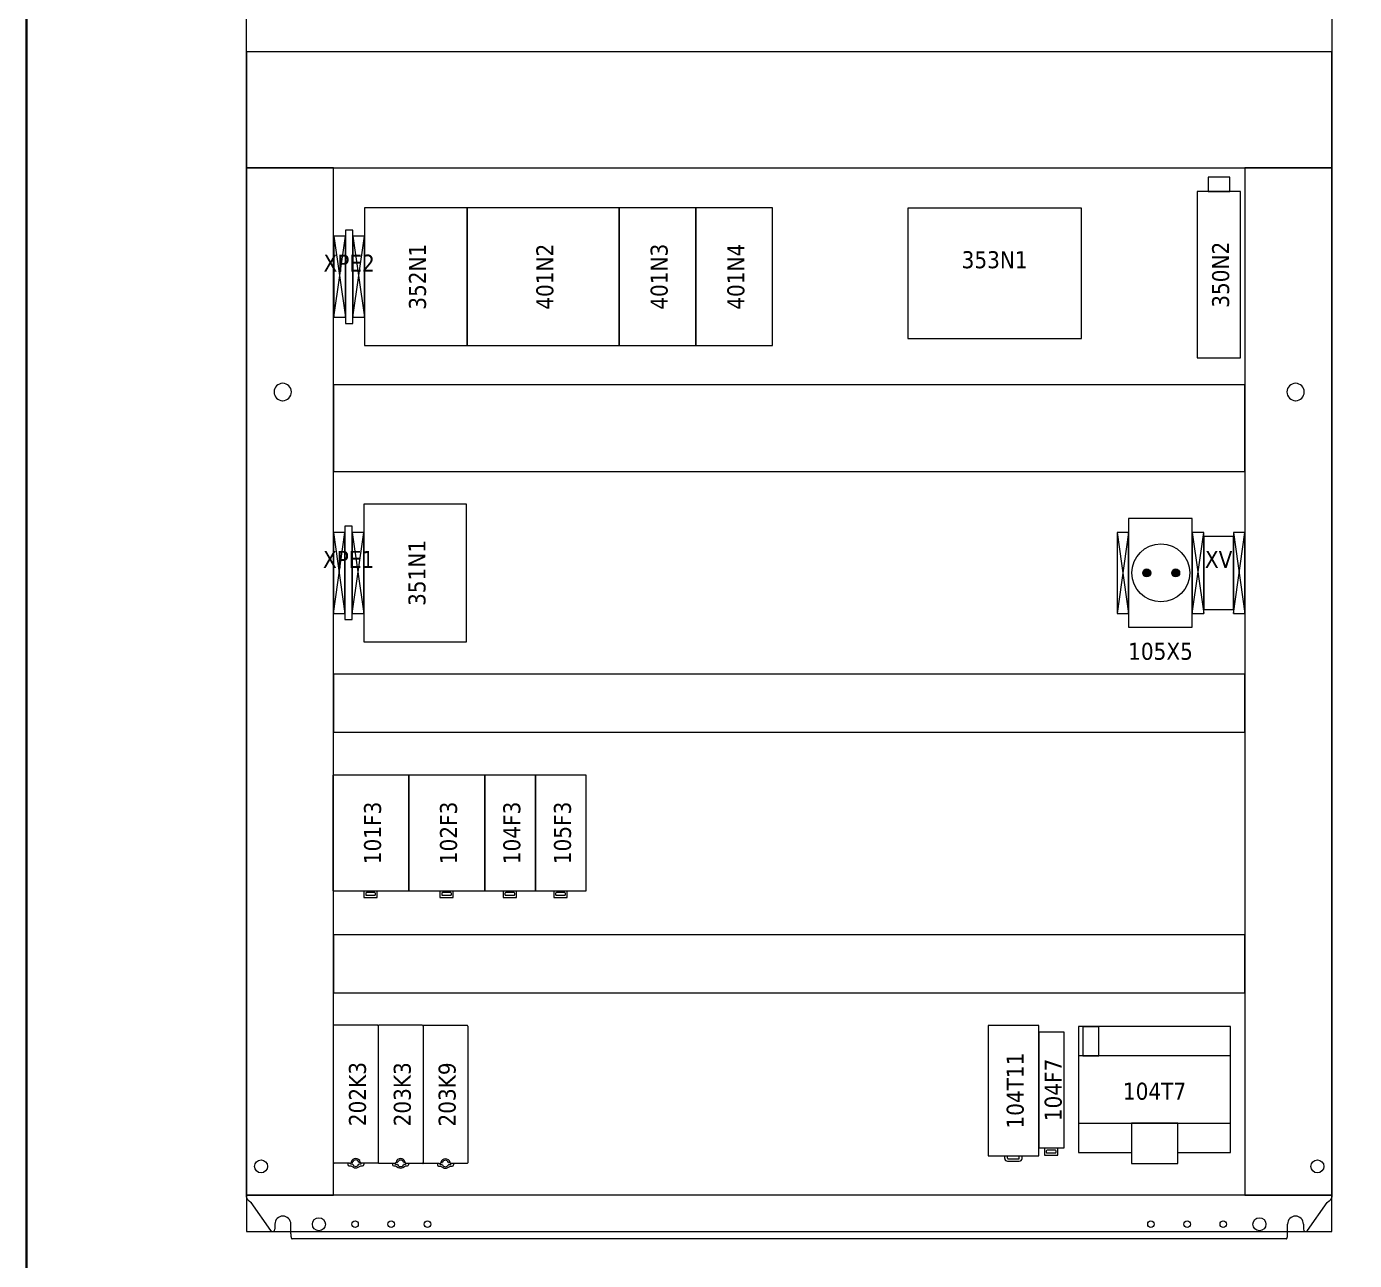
# Model space of a CAD drawing. Header units: millimetres. Extents: x 0 to 4000, y 0 to 2720.
# Drawn here: x 0 to 918, y 860 to 1712 of the extents above; entities that cross this region are included whole.
import ezdxf
from ezdxf.enums import TextEntityAlignment as Align

# ---------------------------------------------------------------- set-up
doc = ezdxf.new("R2010")
doc.units = ezdxf.units.MM
for name, color, linetype, lineweight in [('ECAB_WORK', 6, 'Continuous', 0), ('EPLAN201', 73, 'Continuous', 5), ('EPLAN309', 5, 'Continuous', 0), ('EPLAN451', 73, 'Continuous', 5), ('EPLAN452', 73, 'Continuous', 5), ('EPLAN490', 5, 'Continuous', 0), ('EPLAN492', 5, 'Continuous', 0), ('KASTEN', 1, 'Continuous', 0), ('KASTMACRO-DETAIL', 1, 'Continuous', 0)]:
    doc.layers.add(name, color=color, linetype=linetype, lineweight=lineweight)
doc.styles.add('Tahoma', font='')
doc.styles.get('Tahoma').set_extended_font_data('Tahoma')

# ---------------------------------------------------------------- blocks, each defined once
blk = doc.blocks.new('EPLFRAME')
at = {"layer": 'EPLAN201', "linetype": 'Continuous', "lineweight": 35, "ltscale": 4}
blk.add_lwpolyline([(0, 0), (4000, 0), (4000, 2720), (0, 2720)], close=True, dxfattribs=at)
at = {"layer": 'EPLAN451', "color": 73, "style": 'Tahoma'}
for tag, p, height in [('14_10000', (3537.27, 153.74), 22.57), ('14_10011', (1180, 115), 31.61), ('14_10021', (3700, 108), 16.25), ('14_3010', (3500, 68), 16.25)]:
    blk.add_attdef(tag, p, '', height=height, dxfattribs=at)
at = {"layer": 'EPLAN452', "color": 73, "style": 'Tahoma'}
for tag, p, height in [('4_11011', (2320, 115), 31.61), ('4_11020', (3500, 108), 16.25), ('4_11024', (3700, 67.87), 16.25), ('4_11042', (3500, 15), 22.57), ('4_11043', (3720.13, 15), 22.57)]:
    blk.add_attdef(tag, p, '', height=height, dxfattribs=at)
blk = doc.blocks.new('EPLSYM_LibrarySPECIAL_Symbol12_Variant0_Placement8_14')
at = {"layer": 'EPLAN309', "lineweight": 13, "ltscale": 40}
blk.add_lwpolyline([(0, -80), (17.5, -80), (17.5, 0), (0, 0)], close=True, dxfattribs=at)
at = {"layer": 'EPLAN490', "color": 5, "style": 'Tahoma'}
blk.add_attdef('17_20010', text='', height=11.74, dxfattribs=at).set_placement((1.17, 3.75), align=Align.MIDDLE_CENTER)
blk = doc.blocks.new('EPLSYM_LibrarySPECIAL_Symbol12_Variant0_Placement8_15')
at = {"layer": 'EPLAN490', "color": 5, "style": 'Tahoma'}
blk.add_attdef('17_20010', text='', height=11.74, dxfattribs=at).set_placement((0, 2.58), align=Align.MIDDLE_CENTER)
blk = doc.blocks.new('EPLSYM_LibrarySPECIAL_Symbol12_Variant0_Placement8_16')
at = {"layer": 'EPLAN309', "lineweight": 13, "ltscale": 40}
blk.add_lwpolyline([(0, -90), (35, -90), (35, 0), (0, 0)], close=True, dxfattribs=at)
at = {"layer": 'EPLAN490', "color": 5, "style": 'Tahoma'}
blk.add_attdef('17_20010', text='', height=11.74, dxfattribs=at).set_placement((1.17, 3.75), align=Align.MIDDLE_CENTER)
blk = doc.blocks.new('EPLSYM_LibrarySPECIAL_Symbol12_Variant0_Placement8_17')
at = {"layer": 'EPLAN309', "lineweight": 13, "ltscale": 40}
blk.add_lwpolyline([(0, -93.5), (105, -93.5), (105, 1.5), (0, 1.5)], close=True, dxfattribs=at)
at = {"layer": 'EPLAN490', "color": 5, "style": 'Tahoma'}
blk.add_attdef('17_20010', text='', height=11.74, dxfattribs=at).set_placement((1.17, 3.75), align=Align.MIDDLE_CENTER)
blk = doc.blocks.new('EPLSYM_LibrarySPECIAL_Symbol12_Variant0_Placement8_22')
at = {"layer": 'EPLAN309', "lineweight": 13, "ltscale": 40}
blk.add_lwpolyline([(0, -93.5), (53, -93.5), (53, 1.5), (0, 1.5)], close=True, dxfattribs=at)
at = {"layer": 'EPLAN490', "color": 5, "style": 'Tahoma'}
blk.add_attdef('17_20010', text='', height=11.74, dxfattribs=at).set_placement((1.17, 3.75), align=Align.MIDDLE_CENTER)
blk = doc.blocks.new('EPLSYM_LibrarySPECIAL_Symbol12_Variant0_Placement8_23')
at = {"layer": 'EPLAN309', "lineweight": 13, "ltscale": 40}
blk.add_lwpolyline([(0, -93.5), (53, -93.5), (53, 1.5), (0, 1.5)], close=True, dxfattribs=at)
at = {"layer": 'EPLAN490', "color": 5, "style": 'Tahoma'}
blk.add_attdef('17_20010', text='', height=11.74, dxfattribs=at).set_placement((1.17, 3.75), align=Align.MIDDLE_CENTER)
blk = doc.blocks.new('EPLSYM_LibrarySPECIAL_Symbol12_Variant0_Placement8_24')
at = {"layer": 'EPLAN309', "lineweight": 13, "ltscale": 40}
blk.add_lwpolyline([(0, -80), (35, -80), (35, 0), (0, 0)], close=True, dxfattribs=at)
at = {"layer": 'EPLAN490', "color": 5, "style": 'Tahoma'}
blk.add_attdef('17_20010', text='', height=11.74, dxfattribs=at).set_placement((1.17, 3.75), align=Align.MIDDLE_CENTER)
blk = doc.blocks.new('EPLSYM_LibrarySPECIAL_Symbol12_Variant0_Placement8_25')
at = {"layer": 'EPLAN309', "lineweight": 13, "ltscale": 40}
blk.add_lwpolyline([(0, -80), (35, -80), (35, 0), (0, 0)], close=True, dxfattribs=at)
at = {"layer": 'EPLAN490', "color": 5, "style": 'Tahoma'}
blk.add_attdef('17_20010', text='', height=11.74, dxfattribs=at).set_placement((1.17, 3.75), align=Align.MIDDLE_CENTER)
blk = doc.blocks.new('EPLSYM_LibrarySPECIAL_Symbol12_Variant0_Placement8_26')
at = {"layer": 'EPLAN309', "lineweight": 13, "ltscale": 40}
blk.add_lwpolyline([(0, -80), (52.5, -80), (52.5, 0), (0, 0)], close=True, dxfattribs=at)
at = {"layer": 'EPLAN490', "color": 5, "style": 'Tahoma'}
blk.add_attdef('17_20010', text='', height=11.74, dxfattribs=at).set_placement((1.17, 3.75), align=Align.MIDDLE_CENTER)
blk = doc.blocks.new('EPLSYM_LibrarySPECIAL_Symbol12_Variant0_Placement8_27')
at = {"layer": 'EPLAN309', "lineweight": 13, "ltscale": 40}
blk.add_lwpolyline([(0, -80), (52.5, -80), (52.5, 0), (0, 0)], close=True, dxfattribs=at)
at = {"layer": 'EPLAN490', "color": 5, "style": 'Tahoma'}
blk.add_attdef('17_20010', text='', height=11.74, dxfattribs=at).set_placement((1.17, 3.75), align=Align.MIDDLE_CENTER)
blk = doc.blocks.new('EPLSYM_LibrarySPECIAL_Symbol12_Variant0_Placement8_28')
at = {"layer": 'EPLAN490', "color": 5, "style": 'Tahoma'}
blk.add_attdef('17_20010', text='', height=11.74, dxfattribs=at).set_placement((1.17, 3.75), align=Align.MIDDLE_CENTER)
blk = doc.blocks.new('EPLSYM_LibrarySPECIAL_Symbol12_Variant0_Placement8_29')
at = {"layer": 'EPLAN490', "color": 5, "style": 'Tahoma'}
blk.add_attdef('17_20010', text='', height=11.74, dxfattribs=at).set_placement((1.17, 3.75), align=Align.MIDDLE_CENTER)
blk = doc.blocks.new('EPLSYM_LibrarySPECIAL_Symbol12_Variant0_Placement8_30')
at = {"layer": 'EPLAN490', "color": 5, "style": 'Tahoma'}
blk.add_attdef('17_20010', text='', height=11.74, dxfattribs=at).set_placement((1.17, 3.75), align=Align.MIDDLE_CENTER)
blk = doc.blocks.new('EPLSYM_LibrarySPECIAL_Symbol12_Variant0_Placement8_31')
at = {"layer": 'EPLAN309', "linetype": 'Continuous', "lineweight": 13, "ltscale": 40}
blk.add_lwpolyline([(0, -75), (44, -75), (44, 0), (0, 0)], close=True, dxfattribs=at)
at = {"layer": 'EPLAN490', "color": 5, "style": 'Tahoma'}
blk.add_attdef('17_20010', text='', height=11.74, dxfattribs=at).set_placement((0, 3.75), align=Align.CENTER)
blk = doc.blocks.new('EPLSYM_LibrarySPECIAL_Symbol12_Variant0_Placement8_39')
at = {"layer": 'EPLAN309', "lineweight": 13, "ltscale": 40}
blk.add_lwpolyline([(0, -115), (30, -115), (30, 0), (0, 0)], close=True, dxfattribs=at)
at = {"layer": 'EPLAN490', "color": 5, "style": 'Tahoma'}
blk.add_attdef('17_20010', text='', height=11.74, dxfattribs=at).set_placement((1.17, 3.75), align=Align.MIDDLE_CENTER)
blk = doc.blocks.new('EPLSYM_LibrarySPECIAL_Symbol12_Variant0_Placement8_40')
at = {"layer": 'EPLAN309', "lineweight": 13, "ltscale": 40}
blk.add_lwpolyline([(0, -93.5), (71, -93.5), (71, 1.5), (0, 1.5)], close=True, dxfattribs=at)
at = {"layer": 'EPLAN490', "color": 5, "style": 'Tahoma'}
blk.add_attdef('17_20010', text='', height=11.74, dxfattribs=at).set_placement((1.17, 3.75), align=Align.MIDDLE_CENTER)
blk = doc.blocks.new('EPLSYM_LibrarySPECIAL_Symbol12_Variant0_Placement8_41')
at = {"layer": 'EPLAN309', "lineweight": 13, "ltscale": 40}
blk.add_lwpolyline([(0, -93.5), (71, -93.5), (71, 1.5), (0, 1.5)], close=True, dxfattribs=at)
at = {"layer": 'EPLAN490', "color": 5, "style": 'Tahoma'}
blk.add_attdef('17_20010', text='', height=11.74, dxfattribs=at).set_placement((1.17, 3.75), align=Align.MIDDLE_CENTER)
blk = doc.blocks.new('EPLSYM_LibrarySPECIAL_Symbol12_Variant0_Placement8_60')
at = {"layer": 'ECAB_WORK'}
blk.add_lwpolyline([(-0.98, -709), (59.02, -709), (59.02, 1), (-0.98, 1)], close=True, dxfattribs=at)
at = {"layer": 'EPLAN490', "color": 5, "style": 'Tahoma'}
blk.add_attdef('17_20010', text='', height=11.74, dxfattribs=at).set_placement((0, 3.75), align=Align.BOTTOM_CENTER)
at = {"layer": 'EPLAN492', "color": 5, "style": 'Tahoma'}
blk.add_attdef('17_20200[1]', text='', height=16.25, dxfattribs=at).set_placement((0, -23.25), align=Align.BOTTOM_CENTER)
blk = doc.blocks.new('EPLSYM_LibrarySPECIAL_Symbol12_Variant0_Placement8_61')
at = {"layer": 'ECAB_WORK'}
blk.add_lwpolyline([(-0.98, -709), (59.02, -709), (59.02, 1), (-0.98, 1)], close=True, dxfattribs=at)
at = {"layer": 'EPLAN490', "color": 5, "style": 'Tahoma'}
blk.add_attdef('17_20010', text='', height=11.74, dxfattribs=at).set_placement((0, 3.75), align=Align.BOTTOM_CENTER)
at = {"layer": 'EPLAN492', "color": 5, "style": 'Tahoma'}
blk.add_attdef('17_20200[1]', text='', height=16.25, dxfattribs=at).set_placement((0, -23.25), align=Align.BOTTOM_CENTER)
blk = doc.blocks.new('EPLSYM_LibrarySPECIAL_Symbol12_Variant0_Placement8_62')
at = {"layer": 'ECAB_WORK'}
blk.add_lwpolyline([(-0.3, -39), (629.7, -39), (629.7, 1), (-0.3, 1)], close=True, dxfattribs=at)
at = {"layer": 'EPLAN490', "color": 5, "style": 'Tahoma'}
blk.add_attdef('17_20010', text='', height=11.74, dxfattribs=at).set_placement((0, 3.75), align=Align.BOTTOM_CENTER)
at = {"layer": 'EPLAN492', "color": 5, "style": 'Tahoma'}
blk.add_attdef('17_20200[1]', text='', height=16.25, dxfattribs=at).set_placement((0, -23.25), align=Align.BOTTOM_CENTER)
blk = doc.blocks.new('EPLSYM_LibrarySPECIAL_Symbol12_Variant0_Placement8_63')
at = {"layer": 'ECAB_WORK'}
blk.add_lwpolyline([(-0.3, -59), (629.7, -59), (629.7, 1), (-0.3, 1)], close=True, dxfattribs=at)
at = {"layer": 'EPLAN490', "color": 5, "style": 'Tahoma'}
blk.add_attdef('17_20010', text='', height=11.74, dxfattribs=at).set_placement((0, 3.75), align=Align.BOTTOM_CENTER)
at = {"layer": 'EPLAN492', "color": 5, "style": 'Tahoma'}
blk.add_attdef('17_20200[1]', text='', height=16.25, dxfattribs=at).set_placement((0, -23.25), align=Align.BOTTOM_CENTER)
blk = doc.blocks.new('EPLSYM_LibrarySPECIAL_Symbol12_Variant0_Placement8_64')
at = {"layer": 'ECAB_WORK'}
blk.add_lwpolyline([(-0.98, -79), (749.02, -79), (749.02, 1), (-0.98, 1)], close=True, dxfattribs=at)
at = {"layer": 'EPLAN490', "color": 5, "style": 'Tahoma'}
blk.add_attdef('17_20010', text='', height=11.74, dxfattribs=at).set_placement((0, 3.75), align=Align.BOTTOM_CENTER)
at = {"layer": 'EPLAN492', "color": 5, "style": 'Tahoma'}
blk.add_attdef('17_20200[1]', text='', height=16.25, dxfattribs=at).set_placement((0, -23.25), align=Align.BOTTOM_CENTER)
blk = doc.blocks.new('EPLSYM_LibrarySPECIAL_Symbol12_Variant0_Placement8_70')
at = {"layer": 'EPLAN309', "lineweight": 13, "ltscale": 40}
blk.add_lwpolyline([(0, -64.5), (5.1, -64.5), (5.1, 0), (0, 0)], close=True, dxfattribs=at)
at = {"layer": 'EPLAN490', "color": 5, "style": 'Tahoma'}
blk.add_attdef('17_20010', text='', height=11.74, dxfattribs=at).set_placement((0, 3.75), align=Align.BOTTOM_CENTER)
at = {"layer": 'EPLAN492', "color": 5, "style": 'Tahoma'}
blk.add_attdef('17_20200[1]', text='', height=16.25, dxfattribs=at).set_placement((0, -23.25), align=Align.BOTTOM_CENTER)
blk = doc.blocks.new('EPLSYM_LibrarySPECIAL_Symbol12_Variant0_Placement8_71')
at = {"layer": 'EPLAN309', "lineweight": 13, "ltscale": 40}
blk.add_lwpolyline([(0, -64.5), (5.1, -64.5), (5.1, 0), (0, 0)], close=True, dxfattribs=at)
at = {"layer": 'EPLAN490', "color": 5, "style": 'Tahoma'}
blk.add_attdef('17_20010', text='', height=11.74, dxfattribs=at).set_placement((0, 3.75), align=Align.BOTTOM_CENTER)
at = {"layer": 'EPLAN492', "color": 5, "style": 'Tahoma'}
blk.add_attdef('17_20200[1]', text='', height=16.25, dxfattribs=at).set_placement((0, -23.25), align=Align.BOTTOM_CENTER)
blk = doc.blocks.new('EPLSYM_LibrarySPECIAL_Symbol12_Variant0_Placement8_72')
at = {"layer": 'EPLAN309', "lineweight": 13, "ltscale": 40}
blk.add_lwpolyline([(0, -50.5), (20.4, -50.5), (20.4, 0), (0, 0)], close=True, dxfattribs=at)
at = {"layer": 'EPLAN490', "color": 5, "style": 'Tahoma'}
blk.add_attdef('17_20010', text='', height=11.74, dxfattribs=at).set_placement((0, 3.75), align=Align.BOTTOM_CENTER)
at = {"layer": 'EPLAN492', "color": 5, "style": 'Tahoma'}
blk.add_attdef('17_20200[1]', text='', height=16.25, dxfattribs=at).set_placement((0, -23.25), align=Align.BOTTOM_CENTER)
blk = doc.blocks.new('EPLSYM_LibrarySPECIAL_Symbol12_Variant0_Placement8_80')
at = {"layer": 'ECAB_WORK'}
blk.add_lwpolyline([(0, -25), (750, -25), (750, 0), (0, 0)], close=True, dxfattribs=at)
at = {"layer": 'EPLAN490', "color": 5, "style": 'Tahoma'}
blk.add_attdef('17_20010', text='', height=11.74, dxfattribs=at).set_placement((0, 3.75), align=Align.BOTTOM_CENTER)
at = {"layer": 'EPLAN492', "color": 5, "style": 'Tahoma'}
blk.add_attdef('17_20200[1]', text='', height=16.25, dxfattribs=at).set_placement((0, -23.25), align=Align.BOTTOM_CENTER)
blk = doc.blocks.new('EPLSYM_LibrarySPECIAL_Symbol12_Variant0_Placement8_81')
at = {"layer": 'ECAB_WORK'}
blk.add_lwpolyline([(-0.3, -39), (629.7, -39), (629.7, 1), (-0.3, 1)], close=True, dxfattribs=at)
at = {"layer": 'EPLAN490', "color": 5, "style": 'Tahoma'}
blk.add_attdef('17_20010', text='', height=11.74, dxfattribs=at).set_placement((0, 3.75), align=Align.BOTTOM_CENTER)
at = {"layer": 'EPLAN492', "color": 5, "style": 'Tahoma'}
blk.add_attdef('17_20200[1]', text='', height=16.25, dxfattribs=at).set_placement((0, -23.25), align=Align.BOTTOM_CENTER)
blk = doc.blocks.new('EPLSYM_LibrarySPECIAL_Symbol12_Variant0_Placement8_83')
at = {"layer": 'EPLAN309', "lineweight": 13, "ltscale": 40}
blk.add_lwpolyline([(0, -90), (120, -90), (120, 0), (0, 0)], close=True, dxfattribs=at)
at = {"layer": 'EPLAN490', "color": 5, "style": 'Tahoma'}
blk.add_attdef('17_20010', text='', height=11.74, dxfattribs=at).set_placement((0, 3.75), align=Align.BOTTOM_CENTER)
at = {"layer": 'EPLAN492', "color": 5, "style": 'Tahoma'}
blk.add_attdef('17_20200[1]', text='', height=16.25, dxfattribs=at).set_placement((0, -23.25), align=Align.BOTTOM_CENTER)

msp = doc.modelspace()

# ---------------------------------------------------------------- hatches: boundary and pattern name
at = {"layer": 'KASTMACRO-DETAIL', "linetype": 'Continuous', "ltscale": 4}
h = msp.add_hatch(color=256, dxfattribs=at)
edge = h.paths.add_edge_path(flags=0)
edge.add_arc((774.12, 1335), 2.75, 0, 360)
h = msp.add_hatch(color=256, dxfattribs=at)
edge = h.paths.add_edge_path(flags=0)
edge.add_arc((794.12, 1335), 2.75, 0, 360)

# ---------------------------------------------------------------- linework, layer by layer
at = {"layer": 'KASTEN', "color": 1, "linetype": 'Continuous'}
for p, q in [((152.02, 903.6), (152.02, 2016.4)), ((902.02, 2016.4), (902.02, 903.6)), ((168.9, 880.64), (155.32, 900.04)), ((885.14, 880.64), (898.72, 900.04)), ((171.63, 885.1), (171.63, 881.5)), ((182.63, 878.3), (182.63, 885.1)), ((871.41, 878.3), (871.41, 885.1)), ((882.41, 885.1), (882.41, 881.5)), ((182.63, 878.3), (182.63, 877.69)), ((870.45, 875), (183.59, 875)), ((871.41, 877.69), (871.41, 878.3))]:
    msp.add_line(p, q, dxfattribs=at)
for points in [[(152.02, 903.6), (152.02, 903.57), (152.02, 903.53), (152.02, 903.49), (152.02, 903.45), (152.03, 903.42), (152.03, 903.38), (152.03, 903.34), (152.04, 903.31), (152.04, 903.27), (152.05, 903.23), (152.06, 903.19), (152.07, 903.15), (152.09, 903.11), (152.1, 903.06), (152.12, 903.01), (152.15, 902.96), (152.18, 902.9), (152.21, 902.84), (152.24, 902.78), (152.28, 902.71), (152.31, 902.65), (152.35, 902.58), (152.39, 902.52), (152.42, 902.46), (152.46, 902.41), (152.49, 902.36), (152.53, 902.31), (152.57, 902.27), (152.61, 902.22), (152.65, 902.17), (152.69, 902.12), (152.74, 902.07), (152.8, 902.01), (152.86, 901.95), (152.93, 901.88), (152.99, 901.82), (153.06, 901.75), (153.13, 901.69), (153.19, 901.63), (153.25, 901.57), (153.31, 901.52), (153.37, 901.47), (153.43, 901.42), (153.48, 901.37), (153.54, 901.33), (153.6, 901.28), (153.66, 901.23), (153.73, 901.18), (153.81, 901.12), (153.89, 901.06), (153.97, 900.99), (154.06, 900.93), (154.15, 900.86), (154.23, 900.8), (154.32, 900.74), (154.4, 900.68), (154.47, 900.63), (154.54, 900.58), (154.61, 900.53), (154.67, 900.49), (154.73, 900.45), (154.78, 900.41), (154.84, 900.37), (154.89, 900.33), (154.94, 900.3), (155, 900.26), (155.05, 900.22), (155.11, 900.18), (155.16, 900.15), (155.21, 900.11), (155.27, 900.07), (155.32, 900.04)], [(898.72, 900.04), (898.78, 900.07), (898.83, 900.11), (898.88, 900.15), (898.94, 900.18), (898.99, 900.22), (899.05, 900.26), (899.1, 900.3), (899.15, 900.33), (899.21, 900.37), (899.26, 900.41), (899.32, 900.45), (899.38, 900.49), (899.44, 900.53), (899.5, 900.58), (899.57, 900.63), (899.65, 900.68), (899.73, 900.74), (899.81, 900.8), (899.9, 900.86), (899.98, 900.93), (900.07, 900.99), (900.16, 901.06), (900.24, 901.12), (900.31, 901.18), (900.38, 901.23), (900.45, 901.28), (900.51, 901.33), (900.56, 901.37), (900.62, 901.42), (900.67, 901.47), (900.73, 901.52), (900.79, 901.57), (900.85, 901.63), (900.92, 901.69), (900.99, 901.75), (901.05, 901.82), (901.12, 901.88), (901.18, 901.95), (901.24, 902.01), (901.3, 902.07), (901.35, 902.12), (901.4, 902.17), (901.44, 902.22), (901.48, 902.27), (901.51, 902.31), (901.55, 902.36), (901.58, 902.41), (901.62, 902.46), (901.66, 902.52), (901.69, 902.58), (901.73, 902.65), (901.77, 902.71), (901.8, 902.78), (901.84, 902.84), (901.87, 902.9), (901.9, 902.96), (901.92, 903.01), (901.94, 903.06), (901.96, 903.11), (901.97, 903.15), (901.98, 903.19), (901.99, 903.23), (902, 903.27), (902.01, 903.31), (902.01, 903.34), (902.02, 903.38), (902.02, 903.42), (902.02, 903.45), (902.02, 903.49), (902.02, 903.53), (902.02, 903.57), (902.02, 903.6)], [(182.63, 877.69), (182.63, 877.66), (182.63, 877.64), (182.63, 877.62), (182.64, 877.6), (182.64, 877.57), (182.64, 877.55), (182.64, 877.53), (182.64, 877.51), (182.64, 877.49), (182.64, 877.46), (182.64, 877.44), (182.65, 877.42), (182.65, 877.4), (182.65, 877.38), (182.65, 877.36), (182.65, 877.34), (182.65, 877.31), (182.65, 877.29), (182.65, 877.27), (182.66, 877.25), (182.66, 877.23), (182.66, 877.21), (182.66, 877.19), (182.66, 877.17), (182.66, 877.15), (182.66, 877.13), (182.66, 877.11), (182.67, 877.09), (182.67, 877.07), (182.67, 877.05), (182.67, 877.03), (182.67, 877.02), (182.67, 877), (182.67, 876.98), (182.68, 876.96), (182.68, 876.94), (182.68, 876.92), (182.68, 876.9), (182.68, 876.89), (182.68, 876.87), (182.68, 876.85), (182.69, 876.83), (182.69, 876.82), (182.69, 876.8), (182.69, 876.78), (182.69, 876.76), (182.69, 876.75), (182.69, 876.73), (182.7, 876.71), (182.7, 876.7), (182.7, 876.68), (182.7, 876.66), (182.7, 876.65), (182.7, 876.63), (182.7, 876.62), (182.71, 876.6), (182.71, 876.58), (182.71, 876.57), (182.71, 876.55), (182.71, 876.54), (182.71, 876.52), (182.72, 876.51), (182.72, 876.49), (182.72, 876.48), (182.72, 876.46), (182.72, 876.45), (182.72, 876.43), (182.73, 876.42), (182.73, 876.41), (182.73, 876.39), (182.73, 876.38), (182.73, 876.36), (182.73, 876.35), (182.73, 876.34), (182.74, 876.32), (182.74, 876.31), (182.74, 876.3), (182.74, 876.28), (182.74, 876.27), (182.74, 876.26), (182.75, 876.25), (182.75, 876.23), (182.75, 876.22), (182.75, 876.21), (182.75, 876.2), (182.76, 876.18), (182.76, 876.17), (182.76, 876.16), (182.76, 876.15), (182.76, 876.14), (182.76, 876.13), (182.77, 876.12), (182.77, 876.1), (182.77, 876.09), (182.77, 876.08), (182.77, 876.07), (182.77, 876.06), (182.78, 876.05), (182.78, 876.04), (182.78, 876.03), (182.78, 876.02), (182.78, 876.01), (182.79, 876), (182.79, 875.99), (182.79, 875.98), (182.79, 875.97), (182.79, 875.96), (182.8, 875.95), (182.8, 875.94), (182.8, 875.93), (182.8, 875.92), (182.8, 875.91), (182.8, 875.9), (182.81, 875.89), (182.81, 875.88), (182.81, 875.88), (182.81, 875.87), (182.81, 875.86), (182.82, 875.85), (182.82, 875.84), (182.82, 875.83), (182.82, 875.83), (182.82, 875.82), (182.83, 875.81), (182.83, 875.8), (182.83, 875.79), (182.83, 875.78), (182.84, 875.77), (182.84, 875.76), (182.84, 875.74), (182.85, 875.73), (182.85, 875.72), (182.86, 875.7), (182.86, 875.68), (182.87, 875.67), (182.87, 875.65), (182.88, 875.63), (182.89, 875.61), (182.89, 875.59), (182.9, 875.57), (182.91, 875.55), (182.92, 875.53), (182.93, 875.51), (182.93, 875.49), (182.95, 875.47), (182.96, 875.45), (182.97, 875.42), (182.98, 875.4), (182.99, 875.38), (183, 875.36), (183.02, 875.34), (183.03, 875.32), (183.04, 875.3), (183.06, 875.28), (183.07, 875.26), (183.08, 875.24), (183.1, 875.23), (183.11, 875.21), (183.13, 875.19), (183.14, 875.18), (183.16, 875.16), (183.18, 875.15), (183.19, 875.14), (183.21, 875.12), (183.23, 875.11), (183.24, 875.1), (183.26, 875.09), (183.28, 875.08), (183.29, 875.07), (183.31, 875.06), (183.33, 875.05), (183.35, 875.04), (183.37, 875.04), (183.39, 875.03), (183.41, 875.02), (183.43, 875.02), (183.45, 875.02), (183.47, 875.01), (183.49, 875.01), (183.51, 875.01), (183.53, 875), (183.55, 875), (183.57, 875), (183.59, 875)], [(870.45, 875), (870.46, 875), (870.47, 875), (870.48, 875), (870.49, 875), (870.5, 875), (870.51, 875), (870.52, 875), (870.53, 875.01), (870.54, 875.01), (870.55, 875.01), (870.56, 875.01), (870.56, 875.01), (870.57, 875.01), (870.58, 875.02), (870.59, 875.02), (870.6, 875.02), (870.61, 875.02), (870.62, 875.03), (870.63, 875.03), (870.63, 875.03), (870.64, 875.03), (870.65, 875.04), (870.66, 875.04), (870.67, 875.04), (870.68, 875.05), (870.68, 875.05), (870.69, 875.06), (870.7, 875.06), (870.71, 875.06), (870.72, 875.07), (870.73, 875.07), (870.73, 875.08), (870.74, 875.08), (870.75, 875.09), (870.76, 875.09), (870.76, 875.1), (870.77, 875.1), (870.78, 875.11), (870.79, 875.11), (870.79, 875.12), (870.8, 875.12), (870.81, 875.13), (870.82, 875.13), (870.82, 875.14), (870.83, 875.14), (870.84, 875.15), (870.84, 875.16), (870.85, 875.16), (870.86, 875.17), (870.87, 875.17), (870.87, 875.18), (870.88, 875.19), (870.89, 875.19), (870.89, 875.2), (870.9, 875.21), (870.91, 875.21), (870.91, 875.22), (870.92, 875.23), (870.92, 875.23), (870.93, 875.24), (870.94, 875.25), (870.94, 875.25), (870.95, 875.26), (870.95, 875.27), (870.96, 875.27), (870.97, 875.28), (870.97, 875.29), (870.98, 875.3), (870.98, 875.3), (870.99, 875.31), (871, 875.32), (871, 875.33), (871.01, 875.33), (871.01, 875.34), (871.02, 875.35), (871.02, 875.36), (871.03, 875.36), (871.03, 875.37), (871.04, 875.38), (871.04, 875.39), (871.05, 875.4), (871.05, 875.4), (871.06, 875.41), (871.06, 875.42), (871.07, 875.43), (871.07, 875.44), (871.08, 875.44), (871.08, 875.45), (871.09, 875.46), (871.09, 875.47), (871.1, 875.48), (871.1, 875.48), (871.1, 875.49), (871.11, 875.5), (871.11, 875.51), (871.12, 875.52), (871.12, 875.53), (871.13, 875.53), (871.13, 875.54), (871.13, 875.55), (871.14, 875.56), (871.14, 875.57), (871.14, 875.58), (871.15, 875.58), (871.15, 875.59), (871.16, 875.6), (871.16, 875.61), (871.16, 875.62), (871.17, 875.63), (871.17, 875.64), (871.17, 875.64), (871.18, 875.65), (871.18, 875.66), (871.19, 875.68), (871.19, 875.69), (871.19, 875.7), (871.2, 875.71), (871.2, 875.72), (871.21, 875.74), (871.21, 875.75), (871.22, 875.76), (871.22, 875.78), (871.22, 875.79), (871.23, 875.81), (871.23, 875.83), (871.24, 875.84), (871.24, 875.86), (871.25, 875.88), (871.25, 875.9), (871.26, 875.92), (871.26, 875.94), (871.27, 875.97), (871.27, 875.99), (871.28, 876.01), (871.28, 876.03), (871.29, 876.06), (871.29, 876.08), (871.3, 876.11), (871.3, 876.13), (871.3, 876.16), (871.31, 876.18), (871.31, 876.21), (871.32, 876.24), (871.32, 876.26), (871.33, 876.29), (871.33, 876.32), (871.33, 876.35), (871.34, 876.38), (871.34, 876.4), (871.34, 876.43), (871.35, 876.46), (871.35, 876.49), (871.35, 876.53), (871.36, 876.56), (871.36, 876.59), (871.36, 876.62), (871.37, 876.65), (871.37, 876.69), (871.37, 876.72), (871.37, 876.75), (871.38, 876.79), (871.38, 876.82), (871.38, 876.86), (871.38, 876.89), (871.39, 876.93), (871.39, 876.97), (871.39, 877), (871.39, 877.04), (871.39, 877.08), (871.4, 877.12), (871.4, 877.16), (871.4, 877.19), (871.4, 877.23), (871.4, 877.27), (871.4, 877.31), (871.41, 877.35), (871.41, 877.4), (871.41, 877.44), (871.41, 877.48), (871.41, 877.52), (871.41, 877.56), (871.41, 877.6), (871.41, 877.64), (871.41, 877.69)]]:
    msp.add_lwpolyline(points, dxfattribs=at)
for centre, radius in [((162.02, 925), 4.5), ((892.02, 925), 4.5), ((202.02, 885), 4.5), ((227.02, 885), 2.25), ((252.02, 885), 2.25), ((277.02, 885), 2.25), ((777.02, 885), 2.25), ((802.02, 885), 2.25), ((827.02, 885), 2.25), ((852.02, 885), 4.5)]:
    msp.add_circle(centre, radius, dxfattribs=at)
for centre, radius, start, end in [((177.02, 1460), 6, 270.74881, 269.25119), ((877.02, 1460), 6, 270.74881, 269.25119), ((177.13, 885.1), 5.5, 0, 180), ((876.91, 885.1), 5.5, 0, 180), ((170.13, 881.5), 1.5, 215, 0), ((883.91, 881.5), 1.5, 180, 325)]:
    msp.add_arc(centre, radius, start, end, dxfattribs=at)
at = {"layer": 'KASTMACRO-DETAIL', "ltscale": 4}
for p, q in [((212.38, 1511.65), (220.38, 1567.65)), ((212.38, 1567.65), (220.38, 1511.65)), ((225.48, 1511.65), (233.48, 1567.65)), ((225.48, 1567.65), (233.48, 1511.65)), ((212.02, 1307), (220.02, 1363)), ((212.02, 1363), (220.02, 1307)), ((225.12, 1307), (233.12, 1363)), ((225.12, 1363), (233.12, 1307)), ((753.62, 1363), (761.62, 1307)), ((761.62, 1363), (753.62, 1307)), ((805.62, 1307), (813.62, 1363)), ((805.62, 1363), (813.62, 1307)), ((834.02, 1307), (842.02, 1363)), ((834.02, 1363), (842.02, 1307))]:
    msp.add_line(p, q, dxfattribs=at)
at = {"layer": 'KASTMACRO-DETAIL'}
for p, q in [((233.17, 1115.35), (233.17, 1110.65)), ((233.17, 1110.65), (242.37, 1110.65)), ((234.37, 1113.6), (234.37, 1112.8)), ((240.67, 1114.1), (234.87, 1114.1)), ((234.87, 1112.3), (240.67, 1112.3)), ((241.17, 1112.8), (241.17, 1113.6)), ((242.37, 1110.65), (242.37, 1115.35)), ((285.67, 1115.35), (285.67, 1110.65)), ((285.67, 1110.65), (294.87, 1110.65)), ((286.87, 1113.6), (286.87, 1112.8)), ((293.17, 1114.1), (287.37, 1114.1)), ((287.37, 1112.3), (293.17, 1112.3)), ((293.67, 1112.8), (293.67, 1113.6)), ((294.87, 1110.65), (294.87, 1115.35)), ((329.42, 1115.35), (329.42, 1110.65)), ((329.42, 1110.65), (338.62, 1110.65)), ((330.62, 1113.6), (330.62, 1112.8)), ((336.92, 1114.1), (331.12, 1114.1)), ((331.12, 1112.3), (336.92, 1112.3)), ((337.42, 1112.8), (337.42, 1113.6)), ((338.62, 1110.65), (338.62, 1115.35)), ((364.42, 1115.35), (364.42, 1110.65)), ((364.42, 1110.65), (373.62, 1110.65)), ((365.62, 1113.6), (365.62, 1112.8)), ((371.92, 1114.1), (366.12, 1114.1)), ((366.12, 1112.3), (371.92, 1112.3)), ((372.42, 1112.8), (372.42, 1113.6)), ((373.62, 1110.65), (373.62, 1115.35)), ((703.52, 937.35), (703.52, 932.65)), ((711.02, 936.1), (705.22, 936.1)), ((712.72, 932.65), (712.72, 937.35)), ((703.52, 932.65), (712.72, 932.65)), ((704.72, 935.6), (704.72, 934.8)), ((705.22, 934.3), (711.02, 934.3)), ((711.52, 934.8), (711.52, 935.6))]:
    msp.add_line(p, q, dxfattribs=at)
at = {"layer": 'KASTMACRO-DETAIL', "linetype": 'Continuous'}
for p, q in [((212, 1022.11), (212, 927.71)), ((242.5, 1022.61), (212.5, 1022.61)), ((242.97, 1021.97), (242.97, 927.57)), ((243, 1022.11), (243, 927.71)), ((273.47, 1022.47), (243.47, 1022.47)), ((273.97, 1021.97), (273.97, 927.57)), ((273.97, 1021.86), (273.97, 927.46)), ((304.47, 1022.36), (274.47, 1022.36)), ((304.97, 1021.86), (304.97, 927.46)), ((223.28, 927.21), (212.5, 927.21)), ((222, 927.21), (222, 926.26)), ((223.28, 927.21), (223.43, 927.21)), ((223.53, 927.22), (223.54, 927.22)), ((224, 926.41), (224, 927.43)), ((224.35, 928.01), (225.39, 928.01)), ((229.6, 928.01), (230.65, 928.01)), ((231, 927.43), (231, 926.41)), ((231.46, 927.22), (231.45, 927.22)), ((231.72, 927.21), (231.56, 927.21)), ((242.5, 927.21), (231.72, 927.21)), ((233, 927.21), (233, 926.26)), ((254.25, 927.07), (243.47, 927.07)), ((252.97, 927.07), (252.97, 926.12)), ((254.25, 927.07), (254.41, 927.07)), ((254.51, 927.08), (254.51, 927.09)), ((254.97, 926.27), (254.97, 927.29)), ((255.32, 927.87), (256.37, 927.87)), ((260.57, 927.87), (261.62, 927.87)), ((261.97, 927.29), (261.97, 926.27)), ((262.43, 927.08), (262.42, 927.09)), ((262.69, 927.07), (262.53, 927.07)), ((273.47, 927.07), (262.69, 927.07)), ((263.97, 927.07), (263.97, 926.12)), ((285.25, 926.96), (274.47, 926.96)), ((283.97, 926.96), (283.97, 926.01)), ((285.25, 926.96), (285.41, 926.96)), ((285.51, 926.97), (285.51, 926.97)), ((285.97, 926.16), (285.97, 927.18)), ((286.32, 927.76), (287.37, 927.76)), ((291.57, 927.76), (292.62, 927.76)), ((292.97, 927.18), (292.97, 926.16)), ((293.43, 926.97), (293.42, 926.97)), ((293.69, 926.96), (293.53, 926.96)), ((304.47, 926.96), (293.69, 926.96)), ((294.97, 926.96), (294.97, 926.01)), ((222.8, 925.46), (224, 925.46)), ((225.39, 926.41), (224, 926.41)), ((224, 925.46), (225.89, 924.38)), ((229.09, 924.37), (231.02, 925.46)), ((231, 926.41), (229.6, 926.41)), ((231.02, 925.46), (232.2, 925.46)), ((253.77, 925.32), (254.97, 925.32)), ((256.37, 926.27), (254.97, 926.27)), ((254.97, 925.32), (256.86, 924.24)), ((260.06, 924.24), (261.99, 925.32)), ((261.97, 926.27), (260.57, 926.27)), ((261.99, 925.32), (263.17, 925.32)), ((284.77, 925.21), (285.97, 925.21)), ((287.37, 926.16), (285.97, 926.16)), ((285.97, 925.21), (287.86, 924.13)), ((291.06, 924.13), (292.99, 925.21)), ((292.97, 926.16), (291.57, 926.16)), ((292.99, 925.21), (294.17, 925.21))]:
    msp.add_line(p, q, dxfattribs=at)
at = {"layer": 'KASTMACRO-DETAIL', "lineweight": 0, "ltscale": 16002}
for p, q in [((676.01, 930.47), (676.01, 932.35)), ((678.01, 930.59), (678.01, 932.35)), ((678.01, 928.59), (686.03, 928.59)), ((678.51, 930.12), (685.53, 930.12)), ((686.03, 930.59), (686.03, 932.35)), ((688.04, 930.47), (688.04, 932.35))]:
    msp.add_line(p, q, dxfattribs=at)
at = {"layer": 'KASTMACRO-DETAIL', "ltscale": 4}
for points in [[(816.5, 1598.5), (831.5, 1598.5), (831.5, 1608.5), (816.5, 1608.5)], [(212.38, 1511.65), (220.38, 1511.65), (220.38, 1567.65), (212.38, 1567.65)], [(225.48, 1511.65), (233.48, 1511.65), (233.48, 1567.65), (225.48, 1567.65)], [(212.02, 1307), (220.02, 1307), (220.02, 1363), (212.02, 1363)], [(225.12, 1307), (233.12, 1307), (233.12, 1363), (225.12, 1363)], [(753.62, 1307), (761.62, 1307), (761.62, 1363), (753.62, 1363)], [(805.62, 1307), (813.62, 1307), (813.62, 1363), (805.62, 1363)], [(834.02, 1307), (842.02, 1307), (842.02, 1363), (834.02, 1363)], [(730.02, 1001.37), (741.02, 1001.37), (741.02, 1021.37), (730.02, 1021.37)], [(727.02, 954.87), (832.02, 954.87), (832.02, 1001.37), (727.02, 1001.37)], [(763.52, 926.87), (795.52, 926.87), (795.52, 954.87), (763.52, 954.87)]]:
    msp.add_lwpolyline(points, close=True, dxfattribs=at)
msp.add_lwpolyline([(795.52, 934.62), (832.02, 934.62), (832.02, 1021.62), (727.02, 1021.62), (727.02, 934.62), (763.52, 934.62)], dxfattribs=at)
at = {"layer": 'KASTMACRO-DETAIL', "linetype": 'Continuous'}
for points in [[(223.43, 927.21), (223.48, 927.21), (223.51, 927.22), (223.53, 927.22), (223.53, 927.22)], [(231.56, 927.21), (231.51, 927.21), (231.48, 927.22), (231.46, 927.22), (231.46, 927.22)], [(254.41, 927.07), (254.45, 927.07), (254.49, 927.08), (254.5, 927.08), (254.51, 927.08)], [(262.53, 927.07), (262.49, 927.07), (262.45, 927.08), (262.44, 927.08), (262.43, 927.08)], [(285.41, 926.96), (285.45, 926.96), (285.49, 926.97), (285.5, 926.97), (285.51, 926.97)], [(293.53, 926.96), (293.49, 926.96), (293.45, 926.97), (293.44, 926.97), (293.43, 926.97)]]:
    msp.add_lwpolyline(points, dxfattribs=at)
at = {"layer": 'KASTMACRO-DETAIL', "linetype": 'Continuous', "ltscale": 4}
for centre, radius in [((783.87, 1335), 20), ((774.12, 1335), 2.75), ((794.12, 1335), 2.75)]:
    msp.add_circle(centre, radius, dxfattribs=at)
at = {"layer": 'KASTMACRO-DETAIL'}
for centre, start, end in [((234.87, 1113.6), 90, 180), ((234.87, 1112.8), 180, 270), ((240.67, 1113.6), 0, 90), ((240.67, 1112.8), 270, 0), ((287.37, 1113.6), 90, 180), ((287.37, 1112.8), 180, 270), ((293.17, 1113.6), 0, 90), ((293.17, 1112.8), 270, 0), ((331.12, 1113.6), 90, 180), ((331.12, 1112.8), 180, 270), ((336.92, 1113.6), 0, 90), ((336.92, 1112.8), 270, 0), ((366.12, 1113.6), 90, 180), ((366.12, 1112.8), 180, 270), ((371.92, 1113.6), 0, 90), ((371.92, 1112.8), 270, 0), ((705.22, 935.6), 90, 180), ((711.02, 935.6), 0, 90), ((705.22, 934.8), 180, 270), ((711.02, 934.8), 270, 0)]:
    msp.add_arc(centre, 0.5, start, end, dxfattribs=at)
at = {"layer": 'KASTMACRO-DETAIL', "linetype": 'Continuous'}
for centre, radius, start, end in [((212.5, 1022.11), 0.5, 90, 180), ((242.5, 1022.11), 0.5, 0, 90), ((243.47, 1021.97), 0.5, 90, 180), ((273.47, 1021.97), 0.5, 0, 90), ((274.47, 1021.86), 0.5, 90, 180), ((304.47, 1021.86), 0.5, 0, 90), ((212.5, 927.71), 0.5, 180, 270), ((223.37, 928.21), 1, 280.1216, 346.40243), ((227.5, 927.21), 3.25, 13.59757, 166.40243), ((227.5, 927.21), 2.25, 20.8275, 159.1725), ((231.63, 928.21), 1, 193.59757, 259.8784), ((242.5, 927.71), 0.5, 270, 0), ((243.47, 927.57), 0.5, 180, 270), ((254.34, 928.07), 1, 280.1216, 346.40243), ((258.47, 927.07), 3.25, 13.59757, 166.40243), ((258.47, 927.07), 2.25, 20.8275, 159.1725), ((262.6, 928.07), 1, 193.59757, 259.8784), ((273.47, 927.57), 0.5, 270, 0), ((274.47, 927.46), 0.5, 180, 270), ((285.34, 927.96), 1, 280.1216, 346.40243), ((289.47, 926.96), 3.25, 13.59757, 166.40243), ((289.47, 926.96), 2.25, 20.8275, 159.1725), ((293.6, 927.96), 1, 193.59757, 259.8784), ((304.47, 927.46), 0.5, 270, 0), ((222.8, 926.26), 0.8, 180, 270), ((227.5, 927.21), 2.25, 200.8275, 339.1725), ((227.5, 927.21), 3.25, 240.40677, 299.3236), ((232.2, 926.26), 0.8, 270, 0), ((253.77, 926.12), 0.8, 180, 270), ((258.47, 927.07), 2.25, 200.8275, 339.1725), ((258.47, 927.07), 3.25, 240.40677, 299.3236), ((263.17, 926.12), 0.8, 270, 0), ((284.77, 926.01), 0.8, 180, 270), ((289.47, 926.96), 2.25, 200.8275, 339.1725), ((289.47, 926.96), 3.25, 240.40677, 299.3236), ((294.17, 926.01), 0.8, 270, 0)]:
    msp.add_arc(centre, radius, start, end, dxfattribs=at)
at = {"layer": 'KASTMACRO-DETAIL', "lineweight": 0, "ltscale": 16002}
for centre, major_axis, start_param, end_param in [((678.01, 930.47), (2.01, 0), 3.14157, 4.712239), ((678.51, 930.59), (0.501, 0), 3.142458, 4.712902), ((685.53, 930.59), (0.501, 0), 4.712023, 6.282173), ((686.03, 930.47), (2.01, 0), 4.712539, 6.283208)]:
    msp.add_ellipse(centre, major_axis=major_axis, ratio=0.938562, start_param=start_param, end_param=end_param, dxfattribs=at)

# ---------------------------------------------------------------- block references
for name, p in [('EPLFRAME', (0, 0)), ('EPLSYM_LibrarySPECIAL_Symbol12_Variant0_Placement8_64', (153, 1694)), ('EPLSYM_LibrarySPECIAL_Symbol12_Variant0_Placement8_60', (153, 1614)), ('EPLSYM_LibrarySPECIAL_Symbol12_Variant0_Placement8_61', (843, 1614)), ('EPLSYM_LibrarySPECIAL_Symbol12_Variant0_Placement8_63', (212.32, 1464)), ('EPLSYM_LibrarySPECIAL_Symbol12_Variant0_Placement8_81', (212.32, 1264)), ('EPLSYM_LibrarySPECIAL_Symbol12_Variant0_Placement8_62', (212.32, 1084)), ('EPLSYM_LibrarySPECIAL_Symbol12_Variant0_Placement8_80', (152.02, 905))]:
    msp.add_blockref(name, p)
ref = msp.add_blockref('EPLSYM_LibrarySPECIAL_Symbol12_Variant0_Placement8_39', (809, 1598.5))
ref.add_attrib('17_20010', '350N2', dxfattribs={"layer": 'EPLAN490', "color": 5, "height": 11.739, "rotation": 90, "style": 'Tahoma'}).set_placement((825.17, 1541), align=Align.MIDDLE_CENTER)
ref = msp.add_blockref('EPLSYM_LibrarySPECIAL_Symbol12_Variant0_Placement8_41', (233.48, 1585.65))
ref.add_attrib('17_20010', '352N1', dxfattribs={"layer": 'EPLAN490', "color": 5, "height": 11.739, "rotation": 90, "style": 'Tahoma'}).set_placement((270.15, 1539.65), align=Align.MIDDLE_CENTER)
ref = msp.add_blockref('EPLSYM_LibrarySPECIAL_Symbol12_Variant0_Placement8_17', (304.48, 1585.65))
ref.add_attrib('17_20010', '401N2', dxfattribs={"layer": 'EPLAN490', "color": 5, "height": 11.739, "rotation": 90, "style": 'Tahoma'}).set_placement((358.15, 1539.65), align=Align.MIDDLE_CENTER)
ref = msp.add_blockref('EPLSYM_LibrarySPECIAL_Symbol12_Variant0_Placement8_22', (409.48, 1585.65))
ref.add_attrib('17_20010', '401N3', dxfattribs={"layer": 'EPLAN490', "color": 5, "height": 11.739, "rotation": 90, "style": 'Tahoma'}).set_placement((437.15, 1539.65), align=Align.MIDDLE_CENTER)
ref = msp.add_blockref('EPLSYM_LibrarySPECIAL_Symbol12_Variant0_Placement8_23', (462.48, 1585.65))
ref.add_attrib('17_20010', '401N4', dxfattribs={"layer": 'EPLAN490', "color": 5, "height": 11.739, "rotation": 90, "style": 'Tahoma'}).set_placement((490.15, 1539.65), align=Align.MIDDLE_CENTER)
ref = msp.add_blockref('EPLSYM_LibrarySPECIAL_Symbol12_Variant0_Placement8_83', (609, 1587))
ref.add_attrib('17_20010', '353N1', dxfattribs={"layer": 'EPLAN490', "color": 5, "height": 11.739, "style": 'Tahoma'}).set_placement((669, 1542), align=Align.BOTTOM_CENTER)
ref = msp.add_blockref('EPLSYM_LibrarySPECIAL_Symbol12_Variant0_Placement8_70', (220.38, 1571.9))
ref.add_attrib('17_20010', 'XPE2', dxfattribs={"layer": 'EPLAN490', "color": 5, "height": 11.739, "style": 'Tahoma'}).set_placement((222.93, 1539.65), align=Align.BOTTOM_CENTER)
ref = msp.add_blockref('EPLSYM_LibrarySPECIAL_Symbol12_Variant0_Placement8_40', (233.12, 1381))
ref.add_attrib('17_20010', '351N1', dxfattribs={"layer": 'EPLAN490', "color": 5, "height": 11.739, "rotation": 90, "style": 'Tahoma'}).set_placement((269.8, 1335), align=Align.MIDDLE_CENTER)
ref = msp.add_blockref('EPLSYM_LibrarySPECIAL_Symbol12_Variant0_Placement8_31', (761.62, 1372.5))
ref.add_attrib('17_20010', '105X5', dxfattribs={"layer": 'EPLAN490', "color": 5, "height": 11.739, "style": 'Tahoma'}).set_placement((783.62, 1275), align=Align.CENTER)
ref = msp.add_blockref('EPLSYM_LibrarySPECIAL_Symbol12_Variant0_Placement8_71', (220.02, 1367.25))
ref.add_attrib('17_20010', 'XPE1', dxfattribs={"layer": 'EPLAN490', "color": 5, "height": 11.739, "style": 'Tahoma'}).set_placement((222.57, 1335), align=Align.BOTTOM_CENTER)
ref = msp.add_blockref('EPLSYM_LibrarySPECIAL_Symbol12_Variant0_Placement8_72', (813.62, 1360.25))
ref.add_attrib('17_20010', 'XV', dxfattribs={"layer": 'EPLAN490', "color": 5, "height": 11.739, "style": 'Tahoma'}).set_placement((823.82, 1335), align=Align.BOTTOM_CENTER)
ref = msp.add_blockref('EPLSYM_LibrarySPECIAL_Symbol12_Variant0_Placement8_27', (211.67, 1195.35))
ref.add_attrib('17_20010', '101F3', dxfattribs={"layer": 'EPLAN490', "color": 5, "height": 11.739, "rotation": 90, "style": 'Tahoma'}).set_placement((239.09, 1155.35), align=Align.MIDDLE_CENTER)
ref = msp.add_blockref('EPLSYM_LibrarySPECIAL_Symbol12_Variant0_Placement8_26', (264.17, 1195.35))
ref.add_attrib('17_20010', '102F3', dxfattribs={"layer": 'EPLAN490', "color": 5, "height": 11.739, "rotation": 90, "style": 'Tahoma'}).set_placement((291.59, 1155.35), align=Align.MIDDLE_CENTER)
ref = msp.add_blockref('EPLSYM_LibrarySPECIAL_Symbol12_Variant0_Placement8_24', (316.67, 1195.35))
ref.add_attrib('17_20010', '104F3', dxfattribs={"layer": 'EPLAN490', "color": 5, "height": 11.739, "rotation": 90, "style": 'Tahoma'}).set_placement((335.34, 1155.35), align=Align.MIDDLE_CENTER)
ref = msp.add_blockref('EPLSYM_LibrarySPECIAL_Symbol12_Variant0_Placement8_25', (351.67, 1195.35))
ref.add_attrib('17_20010', '105F3', dxfattribs={"layer": 'EPLAN490', "color": 5, "height": 11.739, "rotation": 90, "style": 'Tahoma'}).set_placement((370.34, 1155.35), align=Align.MIDDLE_CENTER)
ref = msp.add_blockref('EPLSYM_LibrarySPECIAL_Symbol12_Variant0_Placement8_16', (664.52, 1022.35))
ref.add_attrib('17_20010', '104T11', dxfattribs={"layer": 'EPLAN490', "color": 5, "height": 11.739, "rotation": 90, "style": 'Tahoma'}).set_placement((683.2, 977.35), align=Align.MIDDLE_CENTER)
ref = msp.add_blockref('EPLSYM_LibrarySPECIAL_Symbol12_Variant0_Placement8_14', (699.52, 1017.78))
ref.add_attrib('17_20010', '104F7', dxfattribs={"layer": 'EPLAN490', "color": 5, "height": 11.739, "rotation": 90, "style": 'Tahoma'}).set_placement((709.45, 977.78), align=Align.MIDDLE_CENTER)
ref = msp.add_blockref('EPLSYM_LibrarySPECIAL_Symbol12_Variant0_Placement8_30', (212, 1022.28))
ref.add_attrib('17_20010', '202K3', dxfattribs={"layer": 'EPLAN490', "color": 5, "height": 11.739, "rotation": 90, "style": 'Tahoma'}).set_placement((228.67, 974.92), align=Align.MIDDLE_CENTER)
ref = msp.add_blockref('EPLSYM_LibrarySPECIAL_Symbol12_Variant0_Placement8_28', (242.97, 1022.15))
ref.add_attrib('17_20010', '203K3', dxfattribs={"layer": 'EPLAN490', "color": 5, "height": 11.739, "rotation": 90, "style": 'Tahoma'}).set_placement((259.64, 974.78), align=Align.MIDDLE_CENTER)
ref = msp.add_blockref('EPLSYM_LibrarySPECIAL_Symbol12_Variant0_Placement8_29', (273.97, 1022.04))
ref.add_attrib('17_20010', '203K9', dxfattribs={"layer": 'EPLAN490', "color": 5, "height": 11.739, "rotation": 90, "style": 'Tahoma'}).set_placement((290.64, 974.67), align=Align.MIDDLE_CENTER)
ref = msp.add_blockref('EPLSYM_LibrarySPECIAL_Symbol12_Variant0_Placement8_15', (727.02, 1021.62))
ref.add_attrib('17_20010', '104T7', dxfattribs={"layer": 'EPLAN490', "color": 5, "height": 11.739, "style": 'Tahoma'}).set_placement((779.52, 976.94), align=Align.MIDDLE_CENTER)

doc.saveas('drawing.dxf')
